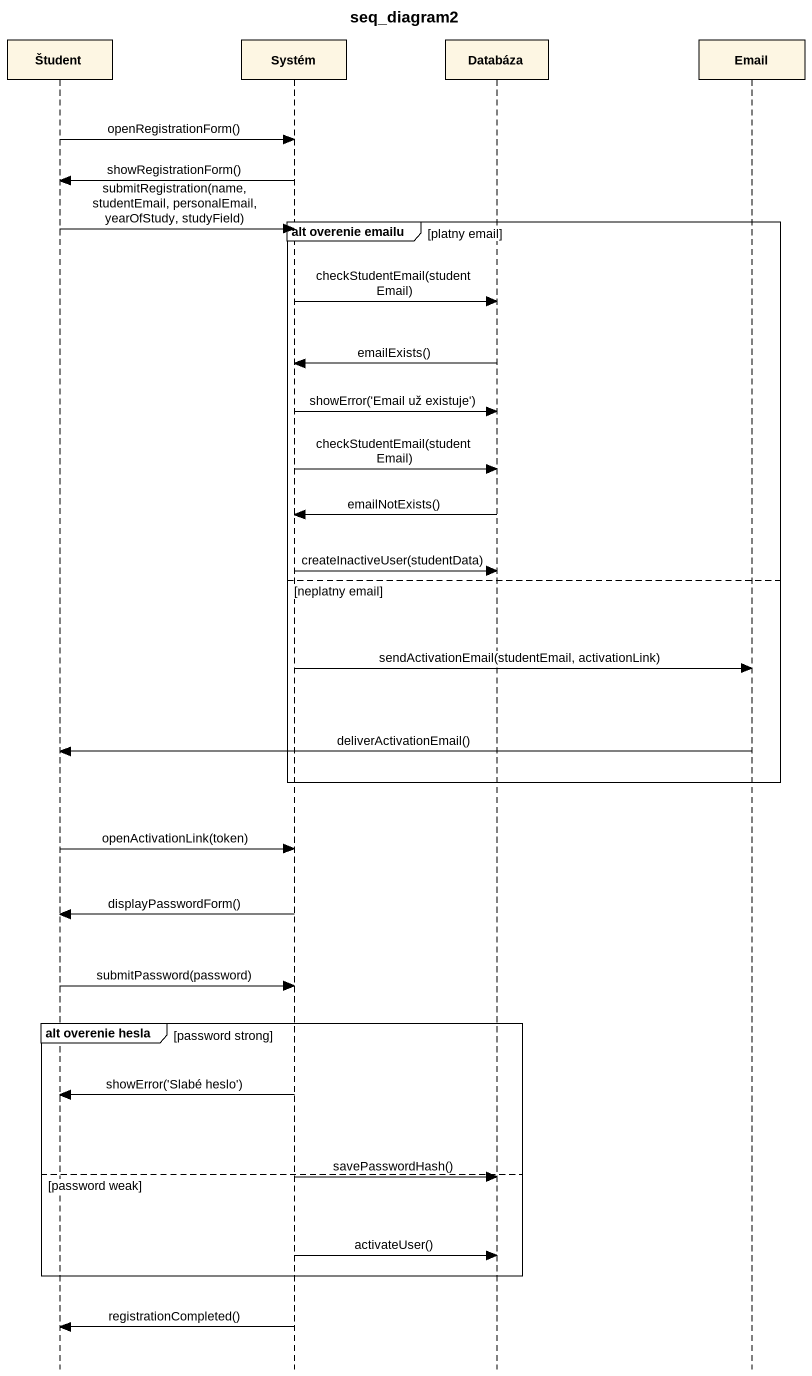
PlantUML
@startuml
title seq_diagram2
hide footbox
participant Študent
participant Systém
participant Databáza
participant Email

Študent -> Systém : openRegistrationForm()
Systém -> Študent : showRegistrationForm()
group alt overenie emailu [platny email]
  Študent -> Systém : submitRegistration(name, studentEmail, personalEmail, yearOfStudy, studyField)
  Systém -> Databáza : checkStudentEmail(studentEmail)
  Databáza -> Systém : emailExists()
  Systém -> Databáza : showError('Email už existuje')
  Systém -> Databáza : checkStudentEmail(studentEmail)
  Databáza -> Systém : emailNotExists()
  Systém -> Databáza : createInactiveUser(studentData)
else neplatny email
  Systém -> Email : sendActivationEmail(studentEmail, activationLink)
  Email -> Študent : deliverActivationEmail()
end
Študent -> Systém : openActivationLink(token)
Systém -> Študent : displayPasswordForm()
Študent -> Systém : submitPassword(password)
group alt overenie hesla [password strong]
  Systém -> Študent : showError('Slabé heslo')
else password weak
  Systém -> Databáza : savePasswordHash()
  Systém -> Databáza : activateUser()
end
Systém -> Študent : registrationCompleted()
@enduml
